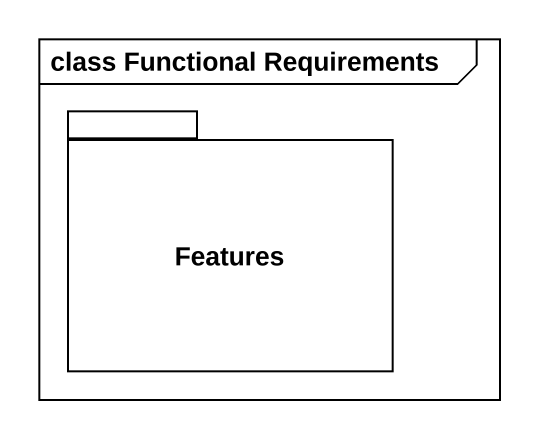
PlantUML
@startuml
mainframe class Functional Requirements
package Features {
}
@enduml
